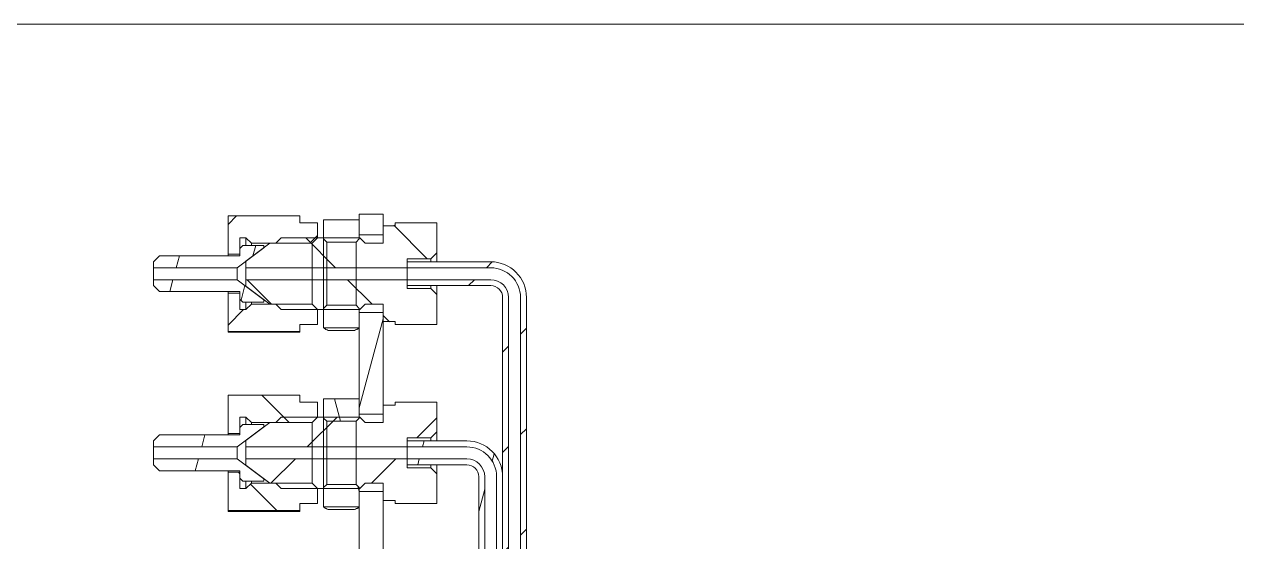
# Model space of a CAD drawing. Header units: millimetres. Extents: x 0 to 2970, y 0 to 2245.
# Drawn here: x 642.6 to 845.7, y 1111.9 to 1198.6 of the extents above; entities that cross this region are included whole.
import ezdxf

# ---------------------------------------------------------------- set-up
doc = ezdxf.new("R2010")
doc.units = ezdxf.units.MM
doc.layers.add('1', color=7, linetype='Continuous', true_color=0xffffff)
doc.layers.add('170', color=7, linetype='Continuous', true_color=0xffffff)

msp = doc.modelspace()

# ---------------------------------------------------------------- hatches: boundary and pattern name
at = {"layer": '1', "linetype": 'Continuous', "lineweight": 18}
h = msp.add_hatch(dxfattribs=at)
h.set_pattern_fill('ANSI31', color=4, scale=3.75, angle=360, style=0)
h.paths.add_polyline_path([(688.74, 1165.3), (688.74, 1166.47), (676.74, 1166.47), (676.74, 1160.05), (678.74, 1160.05), (678.74, 1162.8), (679.74, 1162.8), (680.64, 1161.9), (690.84, 1161.9), (691.74, 1162.8), (691.74, 1165.3)], flags=0)
h.paths.add_polyline_path([(688.74, 1147.13), (688.74, 1148.3), (691.74, 1148.3), (691.74, 1150.8), (690.84, 1151.7), (680.64, 1151.7), (679.74, 1150.8), (678.74, 1150.8), (678.74, 1153.55), (676.74, 1153.55), (676.74, 1147.13)], flags=0)
h = msp.add_hatch(dxfattribs=at)
h.set_pattern_fill('ANSI31', color=4, scale=3.75, angle=59.9696, style=0)
h.paths.add_polyline_path([(698.73, 1147.76), (698.73, 1150.99), (698.2, 1151.51), (693.26, 1151.51), (692.73, 1150.99), (692.73, 1147.76)], flags=0)
h.paths.add_polyline_path([(698.73, 1165.85), (692.73, 1165.85), (692.73, 1162.62), (693.26, 1162.09), (698.2, 1162.09), (698.73, 1162.62)], flags=0)
h = msp.add_hatch(dxfattribs=at)
h.set_pattern_fill('ANSI31', color=4, scale=3.75, angle=29.985, style=0)
h.paths.add_polyline_path([(702.73, 1166.8), (698.73, 1166.8), (698.73, 1163.3), (702.73, 1163.3)], flags=0)
h.paths.add_polyline_path([(702.73, 1133.3), (702.73, 1150.3), (698.73, 1150.3), (698.73, 1133.3)], flags=0)
edge = h.paths.add_edge_path(flags=0)
edge.add_line((706.73, 1076.3), (716.73, 1076.3))
edge.add_line((716.73, 1076.3), (716.73, 1080.3))
edge.add_line((716.73, 1080.3), (706.73, 1080.3))
edge.add_arc((706.73, 1084.3), 4, 180, 270, ccw=False)
edge.add_line((702.73, 1084.3), (702.73, 1120.3))
edge.add_line((702.73, 1120.3), (698.73, 1120.3))
edge.add_line((698.73, 1120.3), (698.73, 1084.3))
edge.add_arc((706.73, 1084.3), 8, 180, 270)
h = msp.add_hatch(dxfattribs=at)
h.set_pattern_fill('ANSI31', color=4, scale=3.75, angle=89.9544, style=0)
h.paths.add_polyline_path([(704.73, 1148.69), (711.73, 1148.3), (711.73, 1153.3), (710.73, 1154.3), (706.73, 1154.3), (706.73, 1155.8), (679.73, 1155.8), (679.73, 1154.72), (683.73, 1151.7), (684.73, 1151.7), (685.63, 1150.8), (698.83, 1150.8), (699.73, 1151.7), (702.73, 1151.7), (702.73, 1148.8)], flags=0)
h.paths.add_polyline_path([(704.73, 1164.92), (702.73, 1164.8), (702.73, 1161.9), (699.73, 1161.9), (698.83, 1162.8), (685.63, 1162.8), (684.73, 1161.9), (683.73, 1161.9), (679.73, 1158.89), (679.73, 1157.8), (706.73, 1157.8), (706.73, 1159.3), (710.73, 1159.3), (711.73, 1160.3), (711.73, 1165.3)], flags=0)
h = msp.add_hatch(dxfattribs=at)
h.set_pattern_fill('ANSI31', color=4, scale=3.75, angle=29.985, style=0)
h.paths.add_polyline_path([(664.24, 1157.8), (678.29, 1157.8), (683.26, 1161.55), (679.24, 1161.55), (678.74, 1161.05), (678.74, 1159.8), (665.24, 1159.8), (664.24, 1158.8)], flags=0)
h.paths.add_polyline_path([(678.29, 1155.8), (664.24, 1155.8), (664.24, 1154.8), (665.24, 1153.8), (678.74, 1153.8), (678.74, 1152.55), (679.24, 1152.05), (683.26, 1152.05)], flags=0)
h = msp.add_hatch(dxfattribs=at)
h.set_pattern_fill('ANSI31', color=4, scale=3.75, angle=360, style=0)
edge = h.paths.add_edge_path(flags=0)
edge.add_line((706.73, 1155.8), (720.73, 1155.8))
edge.add_arc((720.73, 1152.8), 3, 0, 90, ccw=False)
edge.add_line((723.73, 1152.8), (723.73, 844.3))
edge.add_arc((728.73, 844.3), 5, 180, 270)
edge.add_line((728.73, 839.3), (772.73, 839.3))
edge.add_line((772.73, 839.3), (772.73, 838.3))
edge.add_line((772.73, 838.3), (728.73, 838.3))
edge.add_arc((728.73, 844.3), 6, 180, 270, ccw=False)
edge.add_line((722.73, 844.3), (722.73, 1152.8))
edge.add_arc((720.73, 1152.8), 2, 360, 450)
edge.add_line((720.73, 1154.8), (706.73, 1154.8))
edge.add_line((706.73, 1154.8), (706.73, 1155.8))
edge = h.paths.add_edge_path(flags=0)
edge.add_line((706.73, 1158.8), (720.73, 1158.8))
edge.add_arc((720.73, 1152.8), 6, 0, 90, ccw=False)
edge.add_line((726.73, 1152.8), (726.73, 844.3))
edge.add_arc((728.73, 844.3), 2, 180, 270)
edge.add_line((728.73, 842.3), (772.73, 842.3))
edge.add_line((772.73, 842.3), (772.73, 841.3))
edge.add_line((772.73, 841.3), (728.73, 841.3))
edge.add_arc((728.73, 844.3), 3, 180, 270, ccw=False)
edge.add_line((725.73, 844.3), (725.73, 1152.8))
edge.add_arc((720.73, 1152.8), 5, 360, 450)
edge.add_line((720.73, 1157.8), (706.73, 1157.8))
edge.add_line((706.73, 1157.8), (706.73, 1158.8))
h = msp.add_hatch(dxfattribs=at)
h.set_pattern_fill('ANSI31', color=4, scale=3.75, angle=89.9544, style=0)
h.paths.add_polyline_path([(688.74, 1117.13), (688.74, 1118.3), (691.74, 1118.3), (691.74, 1120.8), (690.84, 1121.7), (680.64, 1121.7), (679.74, 1120.8), (678.74, 1120.8), (678.74, 1123.55), (676.74, 1123.55), (676.74, 1117.13)], flags=0)
h.paths.add_polyline_path([(688.74, 1135.3), (688.74, 1136.47), (676.74, 1136.47), (676.74, 1130.05), (678.74, 1130.05), (678.74, 1132.8), (679.74, 1132.8), (680.64, 1131.9), (690.84, 1131.9), (691.74, 1132.8), (691.74, 1135.3)], flags=0)
h = msp.add_hatch(dxfattribs=at)
h.set_pattern_fill('ANSI31', color=4, scale=3.75, angle=59.9696, style=0)
h.paths.add_polyline_path([(698.73, 1135.85), (692.73, 1135.85), (692.73, 1132.62), (693.26, 1132.09), (698.2, 1132.09), (698.73, 1132.62)], flags=0)
h.paths.add_polyline_path([(698.73, 1117.76), (698.73, 1120.99), (698.2, 1121.51), (693.26, 1121.51), (692.73, 1120.99), (692.73, 1117.76)], flags=0)
h = msp.add_hatch(dxfattribs=at)
h.set_pattern_fill('ANSI31', color=4, scale=3.75, angle=360, style=0)
h.paths.add_polyline_path([(704.73, 1118.69), (711.73, 1118.3), (711.73, 1123.3), (710.73, 1124.3), (706.73, 1124.3), (706.73, 1125.8), (679.73, 1125.8), (679.73, 1124.72), (683.73, 1121.7), (684.73, 1121.7), (685.63, 1120.8), (698.83, 1120.8), (699.73, 1121.7), (702.73, 1121.7), (702.73, 1118.8)], flags=0)
h.paths.add_polyline_path([(704.73, 1134.92), (702.73, 1134.8), (702.73, 1131.9), (699.73, 1131.9), (698.83, 1132.8), (685.63, 1132.8), (684.73, 1131.9), (683.73, 1131.9), (679.73, 1128.89), (679.73, 1127.8), (706.73, 1127.8), (706.73, 1129.3), (710.73, 1129.3), (711.73, 1130.3), (711.73, 1135.3)], flags=0)
h = msp.add_hatch(dxfattribs=at)
h.set_pattern_fill('ANSI31', color=4, scale=3.75, angle=29.985, style=0)
h.paths.add_polyline_path([(664.24, 1127.8), (678.29, 1127.8), (683.26, 1131.55), (679.24, 1131.55), (678.74, 1131.05), (678.74, 1129.8), (665.24, 1129.8), (664.24, 1128.8)], flags=0)
h.paths.add_polyline_path([(678.29, 1125.8), (664.24, 1125.8), (664.24, 1124.8), (665.24, 1123.8), (678.74, 1123.8), (678.74, 1122.55), (679.24, 1122.05), (683.26, 1122.05)], flags=0)
h = msp.add_hatch(dxfattribs=at)
h.set_pattern_fill('ANSI31', color=4, scale=3.75, angle=29.985, style=0)
edge = h.paths.add_edge_path(flags=0)
edge.add_arc((716.73, 1122.8), 6, 0, 90, ccw=False)
edge.add_line((722.73, 1122.8), (722.73, 819.3))
edge.add_arc((724.73, 819.3), 2, 180, 270)
edge.add_line((724.73, 817.3), (772.73, 817.3))
edge.add_line((772.73, 817.3), (772.73, 816.3))
edge.add_line((772.73, 816.3), (724.73, 816.3))
edge.add_arc((724.73, 819.3), 3, 180, 270, ccw=False)
edge.add_line((721.73, 819.3), (721.73, 1122.8))
edge.add_arc((716.73, 1122.8), 5, 360, 450)
edge.add_line((716.73, 1127.8), (706.73, 1127.8))
edge.add_line((706.73, 1127.8), (706.73, 1128.8))
edge.add_line((706.73, 1128.8), (716.73, 1128.8))
edge = h.paths.add_edge_path(flags=0)
edge.add_line((706.73, 1125.8), (706.73, 1124.8))
edge.add_line((706.73, 1124.8), (716.73, 1124.8))
edge.add_arc((716.73, 1122.8), 2, 0, 90, ccw=False)
edge.add_line((718.73, 1122.8), (718.73, 819.3))
edge.add_arc((724.73, 819.3), 6, 180, 270)
edge.add_line((724.73, 813.3), (772.73, 813.3))
edge.add_line((772.73, 813.3), (772.73, 814.3))
edge.add_line((772.73, 814.3), (724.73, 814.3))
edge.add_arc((724.73, 819.3), 5, 180, 270, ccw=False)
edge.add_line((719.73, 819.3), (719.73, 1122.8))
edge.add_arc((716.73, 1122.8), 3, 360, 450)
edge.add_line((716.73, 1125.8), (706.73, 1125.8))

# ---------------------------------------------------------------- linework, layer by layer
at = {"layer": '1', "color": 7, "linetype": 'Continuous', "lineweight": 18}
for p, q in [((688.74, 1166.47), (676.74, 1166.47)), ((676.74, 1166.47), (676.74, 1160.05)), ((688.74, 1165.3), (688.74, 1166.47)), ((692.73, 1165.8), (692.76, 1165.85)), ((692.73, 1165.8), (692.73, 1162.62)), ((698.7, 1165.85), (692.76, 1165.85)), ((698.7, 1165.85), (698.73, 1165.8)), ((702.73, 1166.8), (698.73, 1166.8)), ((698.73, 1166.8), (698.73, 1163.3)), ((698.73, 1162.62), (698.73, 1165.8)), ((702.73, 1166.8), (702.73, 1163.3)), ((688.74, 1165.3), (691.74, 1165.3)), ((691.74, 1162.8), (691.74, 1165.3)), ((704.73, 1164.8), (702.73, 1164.8)), ((702.73, 1164.8), (702.73, 1161.9)), ((711.73, 1165.3), (704.73, 1165.3)), ((704.73, 1165.3), (704.73, 1164.8)), ((711.73, 1160.3), (711.73, 1165.3)), ((679.74, 1162.8), (678.74, 1162.8)), ((678.74, 1160.05), (678.74, 1162.8)), ((683.73, 1161.9), (679.73, 1158.89)), ((679.74, 1162.8), (679.74, 1161.55)), ((680.64, 1161.9), (679.74, 1162.8)), ((680.64, 1161.9), (680.64, 1161.55)), ((690.84, 1161.9), (680.64, 1161.9)), ((684.73, 1161.9), (683.73, 1161.9)), ((685.63, 1162.8), (684.73, 1161.9)), ((698.83, 1162.8), (685.63, 1162.8)), ((691.74, 1162.8), (690.84, 1161.9)), ((690.84, 1161.9), (690.84, 1154.37)), ((692.73, 1150.99), (692.73, 1162.62)), ((693.26, 1162.09), (692.73, 1162.62)), ((693.26, 1162.09), (693.26, 1151.51)), ((698.2, 1162.09), (693.26, 1162.09)), ((698.73, 1162.62), (698.2, 1162.09)), ((698.2, 1151.51), (698.2, 1162.09)), ((698.73, 1163.3), (702.73, 1163.3)), ((699.73, 1161.9), (698.83, 1162.8)), ((702.73, 1161.9), (699.73, 1161.9)), ((664.24, 1158.8), (665.24, 1159.8)), ((678.74, 1159.8), (665.24, 1159.8)), ((676.74, 1160.05), (676.74, 1159.8)), ((678.74, 1160.05), (676.74, 1160.05)), ((682.74, 1161.16), (678.29, 1157.8)), ((678.74, 1161.05), (679.24, 1161.55)), ((678.74, 1159.8), (678.74, 1161.05)), ((682.74, 1161.55), (679.24, 1161.55)), ((682.74, 1161.55), (682.74, 1161.16)), ((710.73, 1159.3), (711.73, 1160.3)), ((711.73, 1160.3), (711.73, 1158.8)), ((664.24, 1157.8), (664.24, 1158.8)), ((664.24, 1157.8), (664.24, 1155.8)), ((664.24, 1157.8), (678.29, 1157.8)), ((678.29, 1157.8), (678.29, 1155.8)), ((679.73, 1158.89), (679.73, 1157.8)), ((679.73, 1157.8), (679.73, 1156.8)), ((679.73, 1157.8), (706.73, 1157.8)), ((706.73, 1157.8), (706.73, 1159.3)), ((706.73, 1159.3), (710.73, 1159.3)), ((706.73, 1158.8), (720.73, 1158.8)), ((706.73, 1157.8), (706.73, 1158.8)), ((706.73, 1155.8), (706.73, 1157.8)), ((706.73, 1157.8), (706.73, 1155.8)), ((720.73, 1157.8), (706.73, 1157.8)), ((710.73, 1159.3), (710.73, 1158.8)), ((664.24, 1154.8), (664.24, 1155.8)), ((678.29, 1155.8), (664.24, 1155.8)), ((678.29, 1155.8), (682.74, 1152.44)), ((679.73, 1156.8), (679.73, 1155.8)), ((706.73, 1155.8), (679.73, 1155.8)), ((679.73, 1155.8), (679.73, 1154.72)), ((706.73, 1155.8), (720.73, 1155.8)), ((706.73, 1154.8), (706.73, 1155.8)), ((706.73, 1154.3), (706.73, 1155.8)), ((665.24, 1153.8), (664.24, 1154.8)), ((665.24, 1153.8), (678.74, 1153.8)), ((676.74, 1153.8), (676.74, 1153.55)), ((678.74, 1152.55), (678.74, 1153.8)), ((679.73, 1154.72), (683.73, 1151.7)), ((690.84, 1154.37), (690.84, 1151.7)), ((720.73, 1154.8), (706.73, 1154.8)), ((710.73, 1154.3), (706.73, 1154.3)), ((710.73, 1154.8), (710.73, 1154.3)), ((711.73, 1153.3), (710.73, 1154.3)), ((711.73, 1154.8), (711.73, 1153.3)), ((676.74, 1153.55), (678.74, 1153.55)), ((676.74, 1153.55), (676.74, 1147.13)), ((678.74, 1150.8), (678.74, 1153.55)), ((679.24, 1152.05), (678.74, 1152.55)), ((679.24, 1152.05), (682.74, 1152.05)), ((679.74, 1152.05), (679.74, 1150.8)), ((679.74, 1150.8), (680.64, 1151.7)), ((680.64, 1152.05), (680.64, 1151.7)), ((680.64, 1151.7), (690.84, 1151.7)), ((682.74, 1152.44), (682.74, 1152.05)), ((683.73, 1151.7), (684.73, 1151.7)), ((684.73, 1151.7), (685.63, 1150.8)), ((690.84, 1151.7), (691.74, 1150.8)), ((698.83, 1150.8), (699.73, 1151.7)), ((702.73, 1151.7), (699.73, 1151.7)), ((702.73, 1151.7), (702.73, 1148.8)), ((711.73, 1148.3), (711.73, 1153.3)), ((722.73, 1152.8), (722.73, 844.3)), ((723.73, 844.3), (723.73, 1152.8)), ((725.73, 1152.8), (725.73, 844.3)), ((726.73, 844.3), (726.73, 1152.8)), ((678.74, 1150.8), (679.74, 1150.8)), ((685.63, 1150.8), (698.83, 1150.8)), ((691.74, 1148.3), (691.74, 1150.8)), ((692.73, 1150.99), (693.26, 1151.51)), ((692.73, 1150.99), (692.73, 1147.8)), ((693.26, 1151.51), (698.2, 1151.51)), ((698.2, 1151.51), (698.73, 1150.99)), ((698.73, 1147.8), (698.73, 1150.99)), ((698.73, 1133.3), (698.73, 1150.3)), ((702.73, 1150.3), (698.73, 1150.3)), ((702.73, 1133.3), (702.73, 1150.3)), ((691.74, 1148.3), (688.74, 1148.3)), ((688.74, 1147.13), (688.74, 1148.3)), ((692.76, 1147.76), (692.73, 1147.8)), ((692.76, 1147.76), (698.7, 1147.76)), ((698.73, 1147.8), (698.7, 1147.76)), ((702.73, 1148.8), (704.73, 1148.8)), ((704.73, 1148.8), (704.73, 1148.3)), ((704.73, 1148.3), (711.73, 1148.3)), ((676.74, 1147.13), (676.74, 1146.99)), ((688.74, 1147.13), (676.74, 1147.13)), ((688.74, 1146.99), (676.74, 1146.99)), ((688.74, 1147.13), (688.74, 1146.99)), ((693.53, 1147.31), (697.92, 1147.31)), ((676.74, 1136.47), (676.74, 1130.05)), ((676.74, 1136.47), (688.74, 1136.47)), ((688.74, 1135.3), (688.74, 1136.47)), ((692.73, 1135.8), (692.76, 1135.85)), ((692.73, 1135.8), (692.73, 1132.62)), ((698.7, 1135.85), (692.76, 1135.85)), ((698.7, 1135.85), (698.73, 1135.8)), ((698.73, 1132.62), (698.73, 1135.8)), ((688.74, 1135.3), (691.74, 1135.3)), ((691.74, 1132.8), (691.74, 1135.3)), ((698.73, 1133.3), (702.73, 1133.3)), ((704.73, 1134.8), (702.73, 1134.8)), ((702.73, 1134.8), (702.73, 1131.9)), ((711.73, 1135.3), (704.73, 1135.3)), ((704.73, 1135.3), (704.73, 1134.8)), ((711.73, 1130.3), (711.73, 1135.3)), ((679.74, 1132.8), (678.74, 1132.8)), ((678.74, 1130.05), (678.74, 1132.8)), ((678.74, 1131.05), (679.24, 1131.55)), ((682.74, 1131.55), (679.24, 1131.55)), ((683.73, 1131.9), (679.73, 1128.89)), ((679.74, 1132.8), (679.74, 1131.55)), ((680.64, 1131.9), (679.74, 1132.8)), ((680.64, 1131.9), (680.64, 1131.55)), ((690.84, 1131.9), (680.64, 1131.9)), ((682.74, 1131.55), (682.74, 1131.16)), ((684.73, 1131.9), (683.73, 1131.9)), ((685.63, 1132.8), (684.73, 1131.9)), ((698.83, 1132.8), (685.63, 1132.8)), ((691.74, 1132.8), (690.84, 1131.9)), ((690.84, 1131.9), (690.84, 1124.37)), ((692.73, 1120.99), (692.73, 1132.62)), ((693.26, 1132.09), (692.73, 1132.62)), ((693.26, 1132.09), (693.26, 1121.51)), ((698.2, 1132.09), (693.26, 1132.09)), ((698.73, 1132.62), (698.2, 1132.09)), ((698.2, 1121.51), (698.2, 1132.09)), ((699.73, 1131.9), (698.83, 1132.8)), ((702.73, 1131.9), (699.73, 1131.9)), ((664.24, 1128.8), (665.24, 1129.8)), ((678.74, 1129.8), (665.24, 1129.8)), ((676.74, 1130.05), (676.74, 1129.8)), ((678.74, 1130.05), (676.74, 1130.05)), ((682.74, 1131.16), (678.29, 1127.8)), ((678.74, 1129.8), (678.74, 1131.05)), ((706.73, 1127.8), (706.73, 1129.3)), ((706.73, 1129.3), (710.73, 1129.3)), ((710.73, 1129.3), (711.73, 1130.3)), ((710.73, 1129.3), (710.73, 1128.8)), ((711.73, 1130.3), (711.73, 1128.8)), ((664.24, 1127.8), (664.24, 1128.8)), ((664.24, 1127.8), (664.24, 1125.8)), ((664.24, 1127.8), (678.29, 1127.8)), ((678.29, 1127.8), (678.29, 1125.8)), ((679.73, 1128.89), (679.73, 1127.8)), ((679.73, 1127.8), (679.73, 1126.8)), ((679.73, 1127.8), (706.73, 1127.8)), ((706.73, 1127.8), (706.73, 1128.8)), ((706.73, 1128.8), (716.73, 1128.8)), ((706.73, 1127.8), (706.73, 1125.8)), ((706.73, 1125.8), (706.73, 1127.8)), ((716.73, 1127.8), (706.73, 1127.8)), ((664.24, 1124.8), (664.24, 1125.8)), ((678.29, 1125.8), (664.24, 1125.8)), ((678.29, 1125.8), (682.74, 1122.44)), ((679.73, 1126.8), (679.73, 1125.8)), ((706.73, 1125.8), (679.73, 1125.8)), ((679.73, 1125.8), (679.73, 1124.72)), ((706.73, 1125.8), (716.73, 1125.8)), ((706.73, 1125.8), (706.73, 1124.8)), ((706.73, 1124.3), (706.73, 1125.8)), ((665.24, 1123.8), (664.24, 1124.8)), ((665.24, 1123.8), (678.74, 1123.8)), ((676.74, 1123.8), (676.74, 1123.55)), ((676.74, 1123.55), (678.74, 1123.55)), ((676.74, 1123.55), (676.74, 1117.13)), ((678.74, 1122.55), (678.74, 1123.8)), ((678.74, 1120.8), (678.74, 1123.55)), ((679.73, 1124.72), (683.73, 1121.7)), ((690.84, 1124.37), (690.84, 1121.7)), ((716.73, 1124.8), (706.73, 1124.8)), ((706.73, 1124.3), (710.73, 1124.3)), ((710.73, 1124.8), (710.73, 1124.3)), ((711.73, 1123.3), (710.73, 1124.3)), ((711.73, 1124.8), (711.73, 1123.3)), ((711.73, 1118.3), (711.73, 1123.3)), ((679.24, 1122.05), (678.74, 1122.55)), ((679.24, 1122.05), (682.74, 1122.05)), ((679.74, 1122.05), (679.74, 1120.8)), ((679.74, 1120.8), (680.64, 1121.7)), ((680.64, 1122.05), (680.64, 1121.7)), ((680.64, 1121.7), (690.84, 1121.7)), ((682.74, 1122.44), (682.74, 1122.05)), ((683.73, 1121.7), (684.73, 1121.7)), ((684.73, 1121.7), (685.63, 1120.8)), ((690.84, 1121.7), (691.74, 1120.8)), ((692.73, 1120.99), (693.26, 1121.51)), ((693.26, 1121.51), (698.2, 1121.51)), ((698.2, 1121.51), (698.73, 1120.99)), ((698.83, 1120.8), (699.73, 1121.7)), ((699.73, 1121.7), (702.73, 1121.7)), ((702.73, 1121.7), (702.73, 1118.8)), ((718.73, 1122.8), (718.73, 819.3)), ((719.73, 819.3), (719.73, 1122.8)), ((721.73, 1122.8), (721.73, 819.3)), ((722.73, 819.3), (722.73, 1122.8)), ((678.74, 1120.8), (679.74, 1120.8)), ((685.63, 1120.8), (698.83, 1120.8)), ((691.74, 1118.3), (691.74, 1120.8)), ((692.73, 1120.99), (692.73, 1117.8)), ((698.73, 1117.8), (698.73, 1120.99)), ((702.73, 1120.3), (698.73, 1120.3)), ((698.73, 1120.3), (698.73, 1084.3)), ((702.73, 1084.3), (702.73, 1120.3)), ((676.74, 1117.13), (676.74, 1116.99)), ((688.74, 1117.13), (676.74, 1117.13)), ((688.74, 1117.13), (688.74, 1118.3)), ((691.74, 1118.3), (688.74, 1118.3)), ((688.74, 1117.13), (688.74, 1116.99)), ((692.76, 1117.76), (692.73, 1117.8)), ((692.76, 1117.76), (698.7, 1117.76)), ((693.53, 1117.31), (697.92, 1117.31)), ((698.73, 1117.8), (698.7, 1117.76)), ((702.73, 1118.8), (704.73, 1118.8)), ((704.73, 1118.8), (704.73, 1118.3)), ((704.73, 1118.3), (711.73, 1118.3)), ((688.74, 1116.99), (676.74, 1116.99))]:
    msp.add_line(p, q, dxfattribs=at)
for centre, radius in [((720.73, 1152.8), 6), ((720.73, 1152.8), 5), ((720.73, 1152.8), 3), ((720.73, 1152.8), 2), ((716.73, 1122.8), 6), ((716.73, 1122.8), 5), ((716.73, 1122.8), 3), ((716.73, 1122.8), 2)]:
    msp.add_arc(centre, radius, 0, 90, dxfattribs=at)
for points, knots in [([(692.76, 1147.76), (692.76, 1147.74), (692.77, 1147.73), (692.82, 1147.67), (692.87, 1147.63), (692.98, 1147.56), (693.04, 1147.53), (693.1, 1147.49), (693.15, 1147.47), (693.17, 1147.46), (693.3, 1147.4), (693.41, 1147.36), (693.53, 1147.31)], [0, 0, 0, 0, 0.086914, 0.086914, 0.391276, 0.391276, 0.543457, 0.619548, 0.619548, 0.695638, 0.695638, 1, 1, 1, 1]), ([(697.92, 1147.31), (698.05, 1147.36), (698.16, 1147.4), (698.28, 1147.46), (698.31, 1147.47), (698.35, 1147.49), (698.42, 1147.53), (698.48, 1147.56), (698.58, 1147.63), (698.64, 1147.67), (698.68, 1147.73), (698.69, 1147.74), (698.7, 1147.76)], [0, 0, 0, 0, 0.304362, 0.304362, 0.380452, 0.380452, 0.456543, 0.608724, 0.608724, 0.913086, 0.913086, 1, 1, 1, 1]), ([(692.76, 1117.76), (692.76, 1117.74), (692.77, 1117.73), (692.82, 1117.67), (692.87, 1117.63), (692.98, 1117.56), (693.04, 1117.53), (693.1, 1117.49), (693.15, 1117.47), (693.17, 1117.46), (693.3, 1117.4), (693.41, 1117.36), (693.53, 1117.31)], [0, 0, 0, 0, 0.086914, 0.086914, 0.391276, 0.391276, 0.543457, 0.619548, 0.619548, 0.695638, 0.695638, 1, 1, 1, 1]), ([(697.92, 1117.31), (698.05, 1117.36), (698.16, 1117.4), (698.28, 1117.46), (698.31, 1117.47), (698.35, 1117.49), (698.42, 1117.53), (698.48, 1117.56), (698.58, 1117.63), (698.64, 1117.67), (698.68, 1117.73), (698.69, 1117.74), (698.7, 1117.76)], [0, 0, 0, 0, 0.304362, 0.304362, 0.380452, 0.380452, 0.456543, 0.608724, 0.608724, 0.913086, 0.913086, 1, 1, 1, 1])]:
    msp.add_open_spline(points, degree=3, knots=knots, dxfattribs=at)
at = {"layer": '170', "color": 35, "linetype": 'Continuous', "lineweight": 18}
msp.add_line((1326.54, 1198.58), (473.48, 1198.58), dxfattribs=at)

doc.saveas('drawing.dxf')
